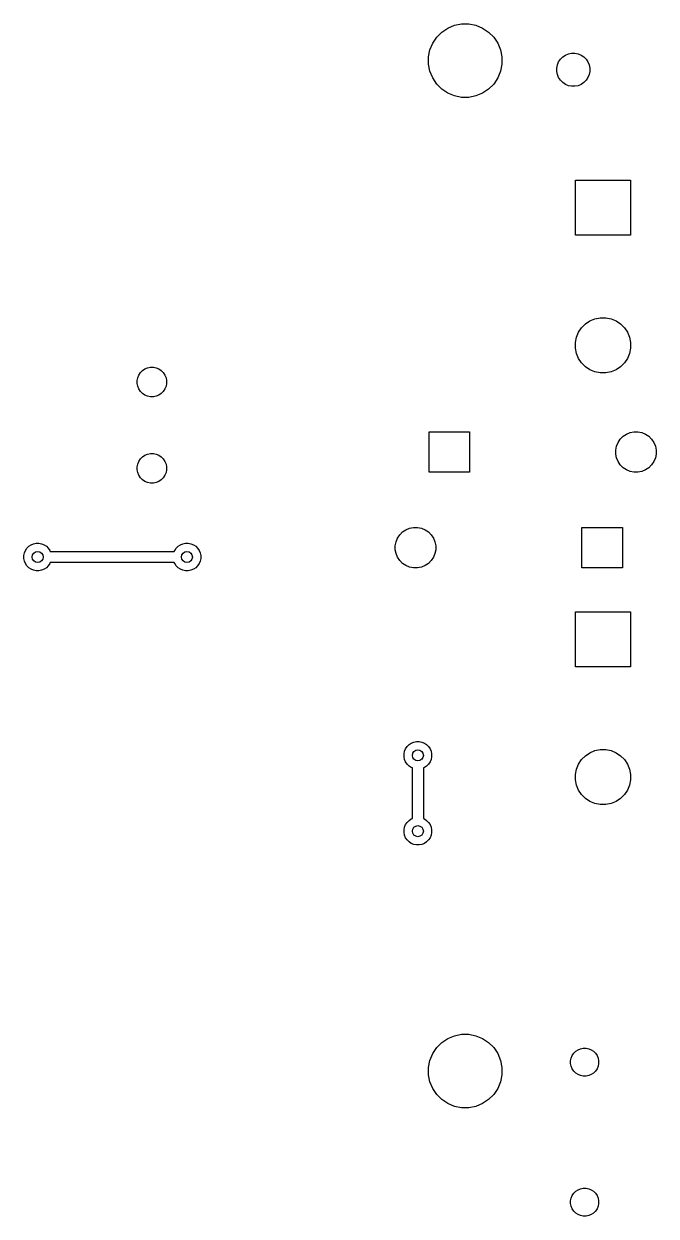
# Model space of a CAD drawing. Extents: x 30 to 167, y -137 to -71.
# Drawn here: x 100.5 to 134.9, y -136.4 to -71.5 of the extents above; entities that cross this region are included whole.
import ezdxf

# ---------------------------------------------------------------- set-up
doc = ezdxf.new("R2010")
doc.units = 0
doc.layers.add('BLACK', color=7, linetype='CONTINUOUS')

msp = doc.modelspace()

# ---------------------------------------------------------------- linework, layer by layer
at = {"layer": 'BLACK', "linetype": 'CONTINUOUS'}
for p, q in [((122.946, -72.2251), (123.225, -71.9465)), ((123.225, -71.9465), (123.553, -71.7276)), ((123.553, -71.7276), (123.917, -71.5769)), ((123.917, -71.5769), (124.303, -71.5)), ((124.303, -71.5), (124.697, -71.5)), ((124.697, -71.5), (125.083, -71.5769)), ((125.083, -71.5769), (125.447, -71.7276)), ((125.447, -71.7276), (125.775, -71.9465)), ((125.775, -71.9465), (126.054, -72.2251)), ((122.577, -72.9166), (122.728, -72.5526)), ((122.728, -72.5526), (122.946, -72.2251)), ((126.054, -72.2251), (126.272, -72.5526)), ((126.272, -72.5526), (126.423, -72.9166)), ((122.5, -73.303), (122.577, -72.9166)), ((122.5, -73.697), (122.5, -73.303)), ((126.423, -72.9166), (126.5, -73.303)), ((126.5, -73.303), (126.5, -73.697)), ((129.681, -73.4263), (129.806, -73.3009)), ((129.806, -73.3009), (129.954, -73.2024)), ((129.954, -73.2024), (130.117, -73.1346)), ((130.117, -73.1346), (130.291, -73.1)), ((130.291, -73.1), (130.469, -73.1)), ((130.469, -73.1), (130.643, -73.1346)), ((130.643, -73.1346), (130.806, -73.2024)), ((130.806, -73.2024), (130.954, -73.3009)), ((130.954, -73.3009), (131.079, -73.4263)), ((122.577, -74.0834), (122.5, -73.697)), ((126.5, -73.697), (126.423, -74.0834)), ((129.48, -73.9114), (129.515, -73.7375)), ((129.48, -74.0886), (129.48, -73.9114)), ((129.515, -73.7375), (129.582, -73.5737)), ((129.582, -73.5737), (129.681, -73.4263)), ((131.079, -73.4263), (131.178, -73.5737)), ((131.178, -73.5737), (131.245, -73.7375)), ((131.245, -73.7375), (131.28, -73.9114)), ((131.28, -73.9114), (131.28, -74.0886)), ((122.728, -74.4474), (122.577, -74.0834)), ((122.946, -74.7749), (122.728, -74.4474)), ((126.272, -74.4474), (126.054, -74.7749)), ((126.423, -74.0834), (126.272, -74.4474)), ((129.515, -74.2625), (129.48, -74.0886)), ((129.582, -74.4263), (129.515, -74.2625)), ((129.681, -74.5737), (129.582, -74.4263)), ((129.806, -74.6991), (129.681, -74.5737)), ((131.079, -74.5737), (130.954, -74.6991)), ((131.178, -74.4263), (131.079, -74.5737)), ((131.245, -74.2625), (131.178, -74.4263)), ((131.28, -74.0886), (131.245, -74.2625)), ((123.225, -75.0535), (122.946, -74.7749)), ((123.553, -75.2724), (123.225, -75.0535)), ((123.917, -75.4231), (123.553, -75.2724)), ((125.447, -75.2724), (125.083, -75.4231)), ((125.775, -75.0535), (125.447, -75.2724)), ((126.054, -74.7749), (125.775, -75.0535)), ((129.954, -74.7976), (129.806, -74.6991)), ((130.117, -74.8654), (129.954, -74.7976)), ((130.291, -74.9), (130.117, -74.8654)), ((130.469, -74.9), (130.291, -74.9)), ((130.643, -74.8654), (130.469, -74.9)), ((130.806, -74.7976), (130.643, -74.8654)), ((130.954, -74.6991), (130.806, -74.7976)), ((124.303, -75.5), (123.917, -75.4231)), ((124.697, -75.5), (124.303, -75.5)), ((125.083, -75.4231), (124.697, -75.5)), ((130.5, -83), (130.5, -80)), ((130.5, -80), (133.5, -80)), ((133.5, -80), (133.5, -83)), ((133.5, -83), (130.5, -83)), ((131.289, -87.6707), (131.562, -87.5576)), ((131.562, -87.5576), (131.852, -87.5)), ((131.852, -87.5), (132.148, -87.5)), ((132.148, -87.5), (132.438, -87.5576)), ((132.438, -87.5576), (132.711, -87.6707)), ((130.671, -88.2895), (130.835, -88.0438)), ((130.835, -88.0438), (131.044, -87.8349)), ((131.044, -87.8349), (131.289, -87.6707)), ((132.711, -87.6707), (132.956, -87.8349)), ((132.956, -87.8349), (133.165, -88.0438)), ((133.165, -88.0438), (133.329, -88.2895)), ((130.5, -88.8523), (130.558, -88.5625)), ((130.5, -89.1477), (130.5, -88.8523)), ((130.558, -88.5625), (130.671, -88.2895)), ((133.329, -88.2895), (133.442, -88.5625)), ((133.442, -88.5625), (133.5, -88.8523)), ((133.5, -88.8523), (133.5, -89.1477)), ((130.558, -89.4375), (130.5, -89.1477)), ((130.671, -89.7105), (130.558, -89.4375)), ((133.442, -89.4375), (133.329, -89.7105)), ((133.5, -89.1477), (133.442, -89.4375)), ((107.209, -90.2262), (107.363, -90.1955)), ((107.363, -90.1955), (107.521, -90.1955)), ((107.521, -90.1955), (107.675, -90.2262)), ((130.835, -89.9562), (130.671, -89.7105)), ((131.044, -90.1651), (130.835, -89.9562)), ((131.289, -90.3293), (131.044, -90.1651)), ((132.956, -90.1651), (132.711, -90.3293)), ((133.165, -89.9562), (132.956, -90.1651)), ((133.329, -89.7105), (133.165, -89.9562)), ((106.642, -90.9167), (106.673, -90.7621)), ((106.673, -90.7621), (106.733, -90.6166)), ((106.733, -90.6166), (106.821, -90.4855)), ((106.821, -90.4855), (106.932, -90.3741)), ((106.932, -90.3741), (107.063, -90.2865)), ((107.063, -90.2865), (107.209, -90.2262)), ((107.675, -90.2262), (107.821, -90.2865)), ((107.821, -90.2865), (107.952, -90.3741)), ((107.952, -90.3741), (108.063, -90.4855)), ((108.063, -90.4855), (108.151, -90.6166)), ((108.151, -90.6166), (108.211, -90.7621)), ((108.211, -90.7621), (108.242, -90.9167)), ((131.562, -90.4424), (131.289, -90.3293)), ((131.852, -90.5), (131.562, -90.4424)), ((132.148, -90.5), (131.852, -90.5)), ((132.438, -90.4424), (132.148, -90.5)), ((132.711, -90.3293), (132.438, -90.4424)), ((106.642, -91.0743), (106.642, -90.9167)), ((106.673, -91.2289), (106.642, -91.0743)), ((106.733, -91.3744), (106.673, -91.2289)), ((106.821, -91.5055), (106.733, -91.3744)), ((106.932, -91.6169), (106.821, -91.5055)), ((108.063, -91.5055), (107.952, -91.6169)), ((108.151, -91.3744), (108.063, -91.5055)), ((108.211, -91.2289), (108.151, -91.3744)), ((108.242, -91.0743), (108.211, -91.2289)), ((108.242, -90.9167), (108.242, -91.0743)), ((107.063, -91.7045), (106.932, -91.6169)), ((107.209, -91.7648), (107.063, -91.7045)), ((107.363, -91.7955), (107.209, -91.7648)), ((107.521, -91.7955), (107.363, -91.7955)), ((107.675, -91.7648), (107.521, -91.7955)), ((107.821, -91.7045), (107.675, -91.7648)), ((107.952, -91.6169), (107.821, -91.7045)), ((122.534, -95.9055), (122.534, -93.7055)), ((122.534, -93.7055), (124.734, -93.7055)), ((124.734, -93.7055), (124.734, -95.9055)), ((132.94, -94.1043), (133.093, -93.9511)), ((133.093, -93.9511), (133.273, -93.8307)), ((133.273, -93.8307), (133.474, -93.7478)), ((133.474, -93.7478), (133.686, -93.7055)), ((133.686, -93.7055), (133.903, -93.7055)), ((133.903, -93.7055), (134.115, -93.7478)), ((134.115, -93.7478), (134.316, -93.8307)), ((134.316, -93.8307), (134.496, -93.9511)), ((134.496, -93.9511), (134.649, -94.1043)), ((132.695, -94.6972), (132.737, -94.4846)), ((132.695, -94.9138), (132.695, -94.6972)), ((132.737, -94.4846), (132.82, -94.2845)), ((132.82, -94.2845), (132.94, -94.1043)), ((134.649, -94.1043), (134.769, -94.2845)), ((134.769, -94.2845), (134.852, -94.4846)), ((134.852, -94.4846), (134.894, -94.6972)), ((134.894, -94.6972), (134.894, -94.9138)), ((106.673, -95.4611), (106.733, -95.3156)), ((106.733, -95.3156), (106.821, -95.1845)), ((106.821, -95.1845), (106.932, -95.0731)), ((106.932, -95.0731), (107.063, -94.9855)), ((107.063, -94.9855), (107.209, -94.9252)), ((107.209, -94.9252), (107.363, -94.8945)), ((107.363, -94.8945), (107.521, -94.8945)), ((107.521, -94.8945), (107.675, -94.9252)), ((107.675, -94.9252), (107.821, -94.9855)), ((107.821, -94.9855), (107.952, -95.0731)), ((107.952, -95.0731), (108.063, -95.1845)), ((108.063, -95.1845), (108.151, -95.3156)), ((108.151, -95.3156), (108.211, -95.4611)), ((132.737, -95.1264), (132.695, -94.9138)), ((132.82, -95.3265), (132.737, -95.1264)), ((132.94, -95.5067), (132.82, -95.3265)), ((134.769, -95.3265), (134.649, -95.5067)), ((134.852, -95.1264), (134.769, -95.3265)), ((134.894, -94.9138), (134.852, -95.1264)), ((106.642, -95.6157), (106.673, -95.4611)), ((106.642, -95.7733), (106.642, -95.6157)), ((106.673, -95.9279), (106.642, -95.7733)), ((106.733, -96.0734), (106.673, -95.9279)), ((108.211, -95.9279), (108.151, -96.0734)), ((108.211, -95.4611), (108.242, -95.6157)), ((108.242, -95.7733), (108.211, -95.9279)), ((108.242, -95.6157), (108.242, -95.7733)), ((124.734, -95.9055), (122.534, -95.9055)), ((133.093, -95.6599), (132.94, -95.5067)), ((133.273, -95.7803), (133.093, -95.6599)), ((133.474, -95.8632), (133.273, -95.7803)), ((133.686, -95.9055), (133.474, -95.8632)), ((133.903, -95.9055), (133.686, -95.9055)), ((134.115, -95.8632), (133.903, -95.9055)), ((134.316, -95.7803), (134.115, -95.8632)), ((134.496, -95.6599), (134.316, -95.7803)), ((134.649, -95.5067), (134.496, -95.6599)), ((106.821, -96.2045), (106.733, -96.0734)), ((106.932, -96.3159), (106.821, -96.2045)), ((107.063, -96.4035), (106.932, -96.3159)), ((107.209, -96.4638), (107.063, -96.4035)), ((107.363, -96.4945), (107.209, -96.4638)), ((107.521, -96.4945), (107.363, -96.4945)), ((107.675, -96.4638), (107.521, -96.4945)), ((107.821, -96.4035), (107.675, -96.4638)), ((107.952, -96.3159), (107.821, -96.4035)), ((108.063, -96.2045), (107.952, -96.3159)), ((108.151, -96.0734), (108.063, -96.2045)), ((120.939, -99.3113), (121.092, -99.1581)), ((121.092, -99.1581), (121.272, -99.0377)), ((121.272, -99.0377), (121.472, -98.9548)), ((121.472, -98.9548), (121.685, -98.9125)), ((121.685, -98.9125), (121.901, -98.9125)), ((121.901, -98.9125), (122.114, -98.9548)), ((122.114, -98.9548), (122.314, -99.0377)), ((122.314, -99.0377), (122.494, -99.1581)), ((122.494, -99.1581), (122.647, -99.3113)), ((130.853, -101.112), (130.853, -98.9125)), ((130.853, -98.9125), (133.053, -98.9125)), ((133.053, -98.9125), (133.053, -101.112)), ((100.636, -100.042), (100.741, -99.9379)), ((100.741, -99.9379), (100.864, -99.8559)), ((100.864, -99.8559), (101, -99.7993)), ((101, -99.7993), (101.145, -99.7705)), ((101.145, -99.7705), (101.293, -99.7705)), ((101.293, -99.7705), (101.438, -99.7993)), ((101.438, -99.7993), (101.574, -99.8559)), ((101.574, -99.8559), (101.697, -99.9379)), ((101.697, -99.9379), (101.802, -100.042)), ((108.764, -100.042), (108.869, -99.9379)), ((108.869, -99.9379), (108.992, -99.8559)), ((108.992, -99.8559), (109.128, -99.7993)), ((109.128, -99.7993), (109.273, -99.7705)), ((109.273, -99.7705), (109.421, -99.7705)), ((109.421, -99.7705), (109.566, -99.7993)), ((109.566, -99.7993), (109.702, -99.8559)), ((109.702, -99.8559), (109.825, -99.9379)), ((109.825, -99.9379), (109.93, -100.042)), ((120.693, -99.9042), (120.735, -99.6916)), ((120.693, -100.121), (120.693, -99.9042)), ((120.735, -99.6916), (120.818, -99.4915)), ((120.818, -99.4915), (120.939, -99.3113)), ((122.647, -99.3113), (122.768, -99.4915)), ((122.768, -99.4915), (122.851, -99.6916)), ((122.851, -99.6916), (122.893, -99.9042)), ((122.893, -99.9042), (122.893, -100.121)), ((100.469, -100.447), (100.498, -100.302)), ((100.469, -100.594), (100.469, -100.447)), ((100.498, -100.302), (100.554, -100.165)), ((100.554, -100.165), (100.636, -100.042)), ((101.802, -100.042), (101.884, -100.165)), ((101.884, -100.165), (101.907, -100.221)), ((101.907, -100.221), (108.659, -100.221)), ((108.659, -100.221), (108.682, -100.165)), ((108.682, -100.165), (108.764, -100.042)), ((109.93, -100.042), (110.012, -100.165)), ((110.012, -100.165), (110.068, -100.302)), ((110.068, -100.302), (110.097, -100.447)), ((110.097, -100.447), (110.097, -100.594)), ((120.735, -100.333), (120.693, -100.121)), ((120.818, -100.534), (120.735, -100.333)), ((120.939, -100.714), (120.818, -100.534)), ((122.768, -100.534), (122.647, -100.714)), ((122.851, -100.333), (122.768, -100.534)), ((122.893, -100.121), (122.851, -100.333)), ((100.498, -100.739), (100.469, -100.594)), ((100.554, -100.876), (100.498, -100.739)), ((100.636, -100.999), (100.554, -100.876)), ((100.741, -101.103), (100.636, -100.999)), ((100.864, -101.185), (100.741, -101.103)), ((101, -101.242), (100.864, -101.185)), ((101.574, -101.185), (101.438, -101.242)), ((101.697, -101.103), (101.574, -101.185)), ((101.802, -100.999), (101.697, -101.103)), ((101.884, -100.876), (101.802, -100.999)), ((101.907, -100.82), (101.884, -100.876)), ((108.659, -100.82), (101.907, -100.82)), ((108.682, -100.876), (108.659, -100.82)), ((108.764, -100.999), (108.682, -100.876)), ((108.869, -101.103), (108.764, -100.999)), ((108.992, -101.185), (108.869, -101.103)), ((109.128, -101.242), (108.992, -101.185)), ((109.702, -101.185), (109.566, -101.242)), ((109.825, -101.103), (109.702, -101.185)), ((109.93, -100.999), (109.825, -101.103)), ((110.012, -100.876), (109.93, -100.999)), ((110.068, -100.739), (110.012, -100.876)), ((110.097, -100.594), (110.068, -100.739)), ((121.092, -100.867), (120.939, -100.714)), ((121.272, -100.987), (121.092, -100.867)), ((121.472, -101.07), (121.272, -100.987)), ((121.685, -101.112), (121.472, -101.07)), ((121.901, -101.112), (121.685, -101.112)), ((122.114, -101.07), (121.901, -101.112)), ((122.314, -100.987), (122.114, -101.07)), ((122.494, -100.867), (122.314, -100.987)), ((122.647, -100.714), (122.494, -100.867)), ((133.053, -101.112), (130.853, -101.112)), ((101.145, -101.27), (101, -101.242)), ((101.293, -101.27), (101.145, -101.27)), ((101.438, -101.242), (101.293, -101.27)), ((109.273, -101.27), (109.128, -101.242)), ((109.421, -101.27), (109.273, -101.27)), ((109.566, -101.242), (109.421, -101.27)), ((130.5, -106.5), (130.5, -103.5)), ((130.5, -103.5), (133.5, -103.5)), ((133.5, -103.5), (133.5, -106.5)), ((133.5, -106.5), (130.5, -106.5)), ((121.199, -111.097), (121.255, -110.96)), ((121.255, -110.96), (121.337, -110.837)), ((121.337, -110.837), (121.442, -110.733)), ((121.442, -110.733), (121.565, -110.651)), ((121.565, -110.651), (121.701, -110.594)), ((121.701, -110.594), (121.846, -110.566)), ((121.846, -110.566), (121.994, -110.566)), ((121.994, -110.566), (122.139, -110.594)), ((122.139, -110.594), (122.275, -110.651)), ((122.275, -110.651), (122.398, -110.733)), ((122.398, -110.733), (122.503, -110.837)), ((122.503, -110.837), (122.585, -110.96)), ((122.585, -110.96), (122.641, -111.097)), ((121.17, -111.242), (121.199, -111.097)), ((121.17, -111.389), (121.17, -111.242)), ((121.199, -111.534), (121.17, -111.389)), ((121.255, -111.671), (121.199, -111.534)), ((122.641, -111.534), (122.585, -111.671)), ((122.641, -111.097), (122.67, -111.242)), ((122.67, -111.389), (122.641, -111.534)), ((122.67, -111.242), (122.67, -111.389)), ((130.671, -111.789), (130.835, -111.544)), ((130.835, -111.544), (131.044, -111.335)), ((131.044, -111.335), (131.289, -111.171)), ((131.289, -111.171), (131.562, -111.058)), ((131.562, -111.058), (131.852, -111)), ((131.852, -111), (132.148, -111)), ((132.148, -111), (132.438, -111.058)), ((132.438, -111.058), (132.711, -111.171)), ((132.711, -111.171), (132.956, -111.335)), ((132.956, -111.335), (133.165, -111.544)), ((133.165, -111.544), (133.329, -111.789)), ((121.337, -111.794), (121.255, -111.671)), ((121.442, -111.898), (121.337, -111.794)), ((121.565, -111.98), (121.442, -111.898)), ((121.62, -112.003), (121.565, -111.98)), ((121.62, -114.397), (121.62, -112.003)), ((122.275, -111.98), (122.22, -112.003)), ((122.22, -112.003), (122.22, -114.755)), ((122.398, -111.898), (122.275, -111.98)), ((122.503, -111.794), (122.398, -111.898)), ((122.585, -111.671), (122.503, -111.794)), ((130.5, -112.352), (130.558, -112.062)), ((130.558, -112.062), (130.671, -111.789)), ((133.329, -111.789), (133.442, -112.062)), ((133.442, -112.062), (133.5, -112.352)), ((130.5, -112.648), (130.5, -112.352)), ((130.558, -112.938), (130.5, -112.648)), ((133.5, -112.648), (133.442, -112.938)), ((133.5, -112.352), (133.5, -112.648)), ((130.671, -113.211), (130.558, -112.938)), ((130.835, -113.456), (130.671, -113.211)), ((131.044, -113.665), (130.835, -113.456)), ((133.165, -113.456), (132.956, -113.665)), ((133.329, -113.211), (133.165, -113.456)), ((133.442, -112.938), (133.329, -113.211)), ((131.289, -113.829), (131.044, -113.665)), ((131.562, -113.942), (131.289, -113.829)), ((131.852, -114), (131.562, -113.942)), ((132.148, -114), (131.852, -114)), ((132.438, -113.942), (132.148, -114)), ((132.711, -113.829), (132.438, -113.942)), ((132.956, -113.665), (132.711, -113.829)), ((121.337, -114.965), (121.442, -114.86)), ((121.442, -114.86), (121.565, -114.778)), ((121.565, -114.778), (121.62, -114.755)), ((121.62, -114.755), (121.62, -114.397)), ((121.62, -114.397), (121.62, -114.397)), ((122.22, -114.755), (122.275, -114.778)), ((122.275, -114.778), (122.398, -114.86)), ((122.398, -114.86), (122.503, -114.965)), ((121.17, -115.369), (121.199, -115.224)), ((121.17, -115.517), (121.17, -115.369)), ((121.199, -115.662), (121.17, -115.517)), ((121.199, -115.224), (121.255, -115.088)), ((121.255, -115.088), (121.337, -114.965)), ((122.503, -114.965), (122.585, -115.088)), ((122.585, -115.088), (122.641, -115.224)), ((122.641, -115.224), (122.67, -115.369)), ((122.67, -115.517), (122.641, -115.662)), ((122.67, -115.369), (122.67, -115.517)), ((121.255, -115.798), (121.199, -115.662)), ((121.337, -115.921), (121.255, -115.798)), ((121.442, -116.026), (121.337, -115.921)), ((121.565, -116.108), (121.442, -116.026)), ((121.701, -116.164), (121.565, -116.108)), ((121.846, -116.193), (121.701, -116.164)), ((122.139, -116.164), (121.994, -116.193)), ((122.275, -116.108), (122.139, -116.164)), ((122.398, -116.026), (122.275, -116.108)), ((122.503, -115.921), (122.398, -116.026)), ((122.585, -115.798), (122.503, -115.921)), ((122.641, -115.662), (122.585, -115.798)), ((121.994, -116.193), (121.846, -116.193)), ((123.917, -126.577), (124.303, -126.5)), ((124.303, -126.5), (124.697, -126.5)), ((124.697, -126.5), (125.083, -126.577)), ((122.946, -127.225), (123.225, -126.946)), ((123.225, -126.946), (123.553, -126.728)), ((123.553, -126.728), (123.917, -126.577)), ((125.083, -126.577), (125.447, -126.728)), ((125.447, -126.728), (125.775, -126.946)), ((125.775, -126.946), (126.054, -127.225)), ((122.577, -127.917), (122.728, -127.553)), ((122.728, -127.553), (122.946, -127.225)), ((126.054, -127.225), (126.272, -127.553)), ((126.272, -127.553), (126.423, -127.917)), ((130.238, -127.941), (130.268, -127.794)), ((130.268, -127.794), (130.325, -127.655)), ((130.325, -127.655), (130.409, -127.53)), ((130.409, -127.53), (130.515, -127.424)), ((130.515, -127.424), (130.64, -127.341)), ((130.64, -127.341), (130.778, -127.283)), ((130.778, -127.283), (130.925, -127.254)), ((130.925, -127.254), (131.076, -127.254)), ((131.076, -127.254), (131.223, -127.283)), ((131.223, -127.283), (131.361, -127.341)), ((131.361, -127.341), (131.486, -127.424)), ((131.486, -127.424), (131.592, -127.53)), ((131.592, -127.53), (131.676, -127.655)), ((131.676, -127.655), (131.733, -127.794)), ((131.733, -127.794), (131.762, -127.941)), ((122.5, -128.303), (122.577, -127.917)), ((122.5, -128.697), (122.5, -128.303)), ((126.423, -127.917), (126.5, -128.303)), ((126.5, -128.303), (126.5, -128.697)), ((130.238, -128.091), (130.238, -127.941)), ((130.268, -128.238), (130.238, -128.091)), ((130.325, -128.377), (130.268, -128.238)), ((130.409, -128.502), (130.325, -128.377)), ((131.676, -128.377), (131.592, -128.502)), ((131.733, -128.238), (131.676, -128.377)), ((131.762, -128.091), (131.733, -128.238)), ((131.762, -127.941), (131.762, -128.091)), ((122.577, -129.083), (122.5, -128.697)), ((122.728, -129.447), (122.577, -129.083)), ((126.423, -129.083), (126.272, -129.447)), ((126.5, -128.697), (126.423, -129.083)), ((130.515, -128.608), (130.409, -128.502)), ((130.64, -128.691), (130.515, -128.608)), ((130.778, -128.749), (130.64, -128.691)), ((130.925, -128.778), (130.778, -128.749)), ((131.076, -128.778), (130.925, -128.778)), ((131.223, -128.749), (131.076, -128.778)), ((131.361, -128.691), (131.223, -128.749)), ((131.486, -128.608), (131.361, -128.691)), ((131.592, -128.502), (131.486, -128.608)), ((122.946, -129.775), (122.728, -129.447)), ((123.225, -130.054), (122.946, -129.775)), ((126.054, -129.775), (125.775, -130.054)), ((126.272, -129.447), (126.054, -129.775)), ((123.553, -130.272), (123.225, -130.054)), ((123.917, -130.423), (123.553, -130.272)), ((124.303, -130.5), (123.917, -130.423)), ((125.083, -130.423), (124.697, -130.5)), ((125.447, -130.272), (125.083, -130.423)), ((125.775, -130.054), (125.447, -130.272)), ((124.697, -130.5), (124.303, -130.5)), ((130.515, -135.044), (130.64, -134.961)), ((130.64, -134.961), (130.778, -134.903)), ((130.778, -134.903), (130.925, -134.874)), ((130.925, -134.874), (131.076, -134.874)), ((131.076, -134.874), (131.223, -134.903)), ((131.223, -134.903), (131.361, -134.961)), ((131.361, -134.961), (131.486, -135.044)), ((130.238, -135.561), (130.268, -135.414)), ((130.238, -135.711), (130.238, -135.561)), ((130.268, -135.414), (130.325, -135.275)), ((130.325, -135.275), (130.409, -135.15)), ((130.409, -135.15), (130.515, -135.044)), ((131.486, -135.044), (131.592, -135.15)), ((131.592, -135.15), (131.676, -135.275)), ((131.676, -135.275), (131.733, -135.414)), ((131.733, -135.414), (131.762, -135.561)), ((131.762, -135.561), (131.762, -135.711)), ((130.268, -135.858), (130.238, -135.711)), ((130.325, -135.997), (130.268, -135.858)), ((130.409, -136.122), (130.325, -135.997)), ((130.515, -136.228), (130.409, -136.122)), ((130.64, -136.311), (130.515, -136.228)), ((131.486, -136.228), (131.361, -136.311)), ((131.592, -136.122), (131.486, -136.228)), ((131.676, -135.997), (131.592, -136.122)), ((131.733, -135.858), (131.676, -135.997)), ((131.762, -135.711), (131.733, -135.858)), ((130.778, -136.369), (130.64, -136.311)), ((130.925, -136.398), (130.778, -136.369)), ((131.076, -136.398), (130.925, -136.398)), ((131.223, -136.369), (131.076, -136.398)), ((131.361, -136.311), (131.223, -136.369))]:
    msp.add_line(p, q, dxfattribs=at)
at = {"layer": 'BLACK'}
for centre in [(101.219, -100.52), (109.347, -100.52), (121.92, -111.316), (121.92, -115.443)]:
    msp.add_circle(centre, 0.3, dxfattribs=at)

doc.saveas('drawing.dxf')
